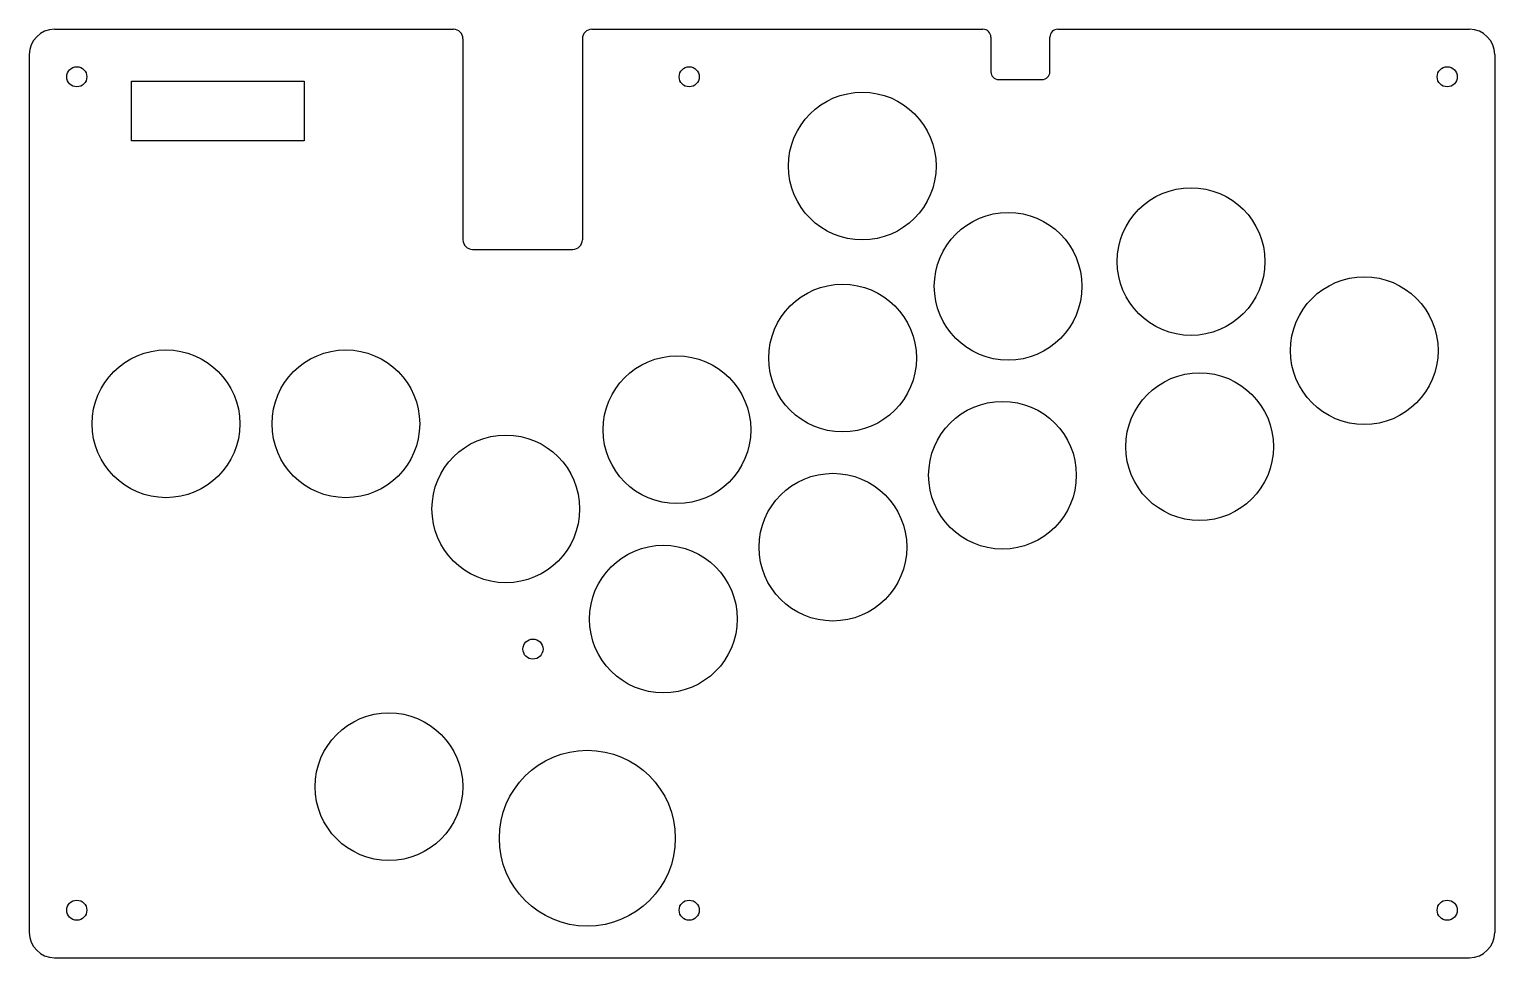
# Model space of a CAD drawing. Header units: millimetres. Extents: x 0 to 233, y -148 to 0.
import ezdxf

# ---------------------------------------------------------------- set-up
doc = ezdxf.new("R2010")
doc.units = ezdxf.units.MM
doc.layers.add('Sketch001', color=7, linetype='CONTINUOUS')

msp = doc.modelspace()

# ---------------------------------------------------------------- linework, layer by layer
at = {"layer": 'Sketch001'}
for p, q in [((4, 0, 3), (67.5, 0, 3)), ((163.65, 0, 3), (229.17, 0, 3)), ((69, -1.5, 3), (69, -33.5, 3)), ((88, -1.5, 3), (88, -33.5, 3)), ((89.5, 0, 3), (151.75, 0, 3)), ((153, -1.25, 3), (153, -6.75, 3)), ((162.4, -6.75, 3), (162.4, -1.25, 3)), ((0, -4, 3), (0, -143.67, 3)), ((233.17, -4, 3), (233.17, -143.67, 3)), ((16.25, -8.25, 3), (43.75, -8.25, 3)), ((16.25, -17.75, 3), (16.25, -8.25, 3)), ((43.75, -8.25, 3), (43.75, -17.75, 3)), ((154.25, -8, 3), (161.15, -8, 3)), ((43.75, -17.75, 3), (16.25, -17.75, 3)), ((70.5, -35, 3), (86.5, -35, 3)), ((4, -147.67, 3), (229.17, -147.67, 3))]:
    msp.add_line(p, q, dxfattribs=at)
for centre, radius in [((7.55, -7.55), 1.6), ((105, -7.55), 1.6), ((225.62, -7.55), 1.6), ((132.54, -21.75), 11.75), ((184.85, -36.94), 11.75), ((155.75, -40.88), 11.75), ((212.42, -51.11), 11.75), ((129.4, -52.29), 11.75), ((21.75, -62.75), 11.75), ((50.37, -62.75), 11.75), ((103.05, -63.7), 11.75), ((186.22, -66.39), 11.75), ((154.85, -70.93), 11.75), ((75.82, -76.29), 11.75), ((127.87, -82.37), 11.75), ((100.89, -93.81), 11.75), ((80.14, -98.58), 1.6), ((57.22, -120.47), 11.75), ((88.79, -128.67), 14), ((7.55, -140.12), 1.6), ((105, -140.12), 1.6), ((225.62, -140.12), 1.6)]:
    msp.add_circle(centre, radius, dxfattribs=at)
for centre, radius, start, end in [((4, -4, 3), 4, 90, 180), ((67.5, -1.5, 3), 1.5, 0, 90), ((89.5, -1.5, 3), 1.5, 90, 180), ((151.75, -1.25, 3), 1.25, 0, 90), ((163.65, -1.25, 3), 1.25, 90, 180), ((229.17, -4, 3), 4, 0, 90), ((154.25, -6.75, 3), 1.25, 180, -90), ((161.15, -6.75, 3), 1.25, -90, 0), ((70.5, -33.5, 3), 1.5, 180, -90), ((86.5, -33.5, 3), 1.5, -90, 0), ((4, -143.67, 3), 4, 180, -90), ((229.17, -143.67, 3), 4, -90, 0)]:
    msp.add_arc(centre, radius, start, end, dxfattribs=at)

doc.saveas('drawing.dxf')
